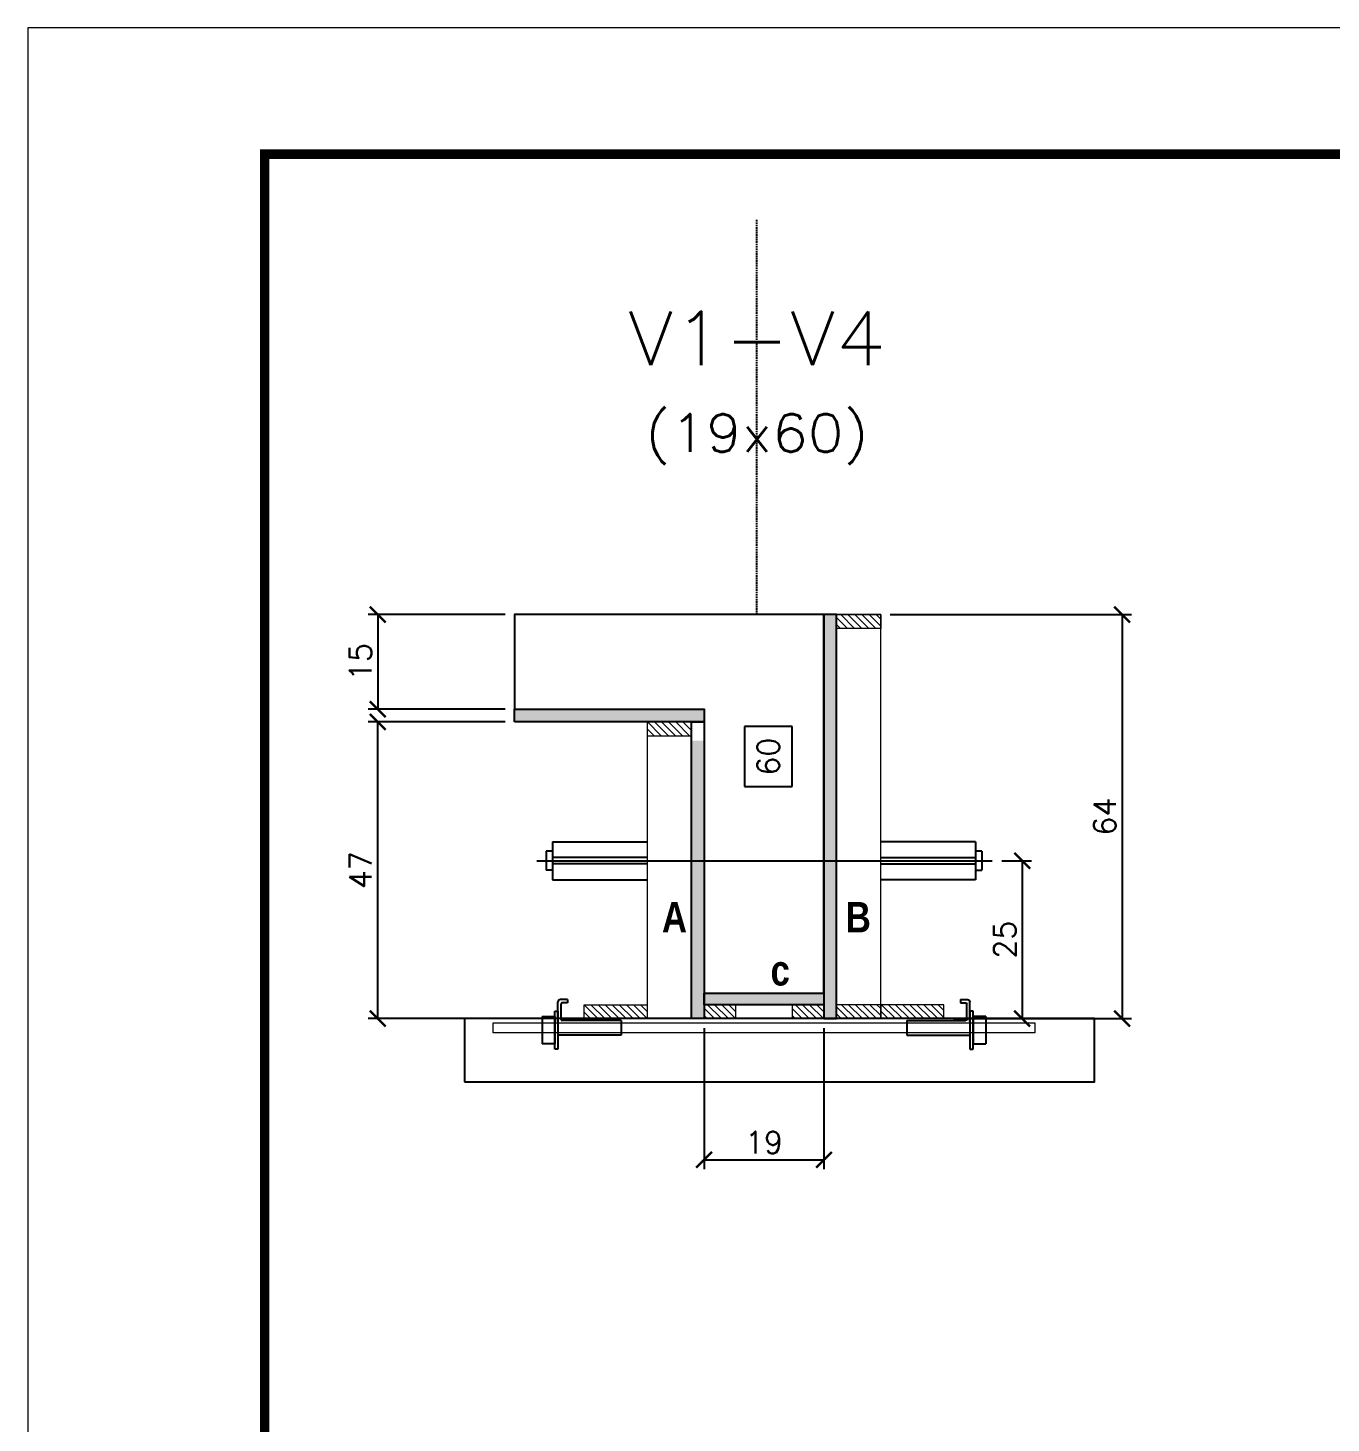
# Model space of a CAD drawing. Extents: x -10448 to -1189, y -11772 to 17235.
# Drawn here: x -7278.3 to -6865.4, y 2619.3 to 3061.3 of the extents above; entities that cross this region are included whole.
import ezdxf
from ezdxf.enums import TextEntityAlignment as Align

# ---------------------------------------------------------------- set-up
doc = ezdxf.new("R2010")
doc.units = 0
doc.linetypes.add('DASHED', pattern=[0.75, 0.5, -0.25])
doc.linetypes.add('HIDDEN', pattern=[0.375, 0.25, -0.125])
for name, color, linetype in [('barrote', 251, 'Continuous'), ('COTA', 241, 'Continuous'), ('Cota Seção (2x)', 4, 'Continuous'), ('detalhes', 4, 'Continuous'), ('Painéis', 200, 'Continuous'), ('presilha', 1, 'Continuous'), ('TENSOR', 3, 'Continuous'), ('Texto de Titulo', 7, 'Continuous'), ('Texto Qtd Sarr', 242, 'Continuous')]:
    doc.layers.add(name, color=color, linetype=linetype)
for name, color, linetype, lineweight in [('CONCRETO', 251, 'Continuous', 25), ('Folhas', 255, 'Continuous', 9), ('Hachura', 251, 'Continuous', 9), ('Madeira', 126, 'Continuous', 18), ('SARRAFO DE PRESSAO', 251, 'DASHED', 9), ('SCO-___-LAJ', 2, 'Continuous', 0), ('Texto Seção', 7, 'Continuous', 15)]:
    doc.layers.add(name, color=color, linetype=linetype, lineweight=lineweight)
doc.styles.add('Romans', font='romans.shx')
doc.styles.add('TECNICA', font='techb___.ttf', dxfattribs={"height": 10})
doc.dimstyles.new('Cota Seção (2x)', dxfattribs={"dimtxt": 7, "dimasz": 5, "dimexe": 3, "dimexo": 3, "dimgap": 2, "dimtad": 3, "dimdec": 1, "dimlfac": 0.5, "dimzin": 12, "dimdsep": 46, "dimtxsty": 'Romans', "dimblk": 'ARCHTICK', "dimcen": 0, "dimclrd": 4, "dimclre": 4, "dimclrt": 1, "dimadec": 1, "dimazin": 3, "dimtfac": 1, "dimtdec": 1, "dimtmove": 0, "dimatfit": 3, "dimldrblk": 'OBLIQUE', "dimfxl": 1, "dimtolj": 1, "dimtzin": 12, "dimarcsym": 0})
doc.dimstyles.new('Cota Seção interna', dxfattribs={"dimtxt": 7, "dimasz": 6, "dimexe": 0.18, "dimexo": 2, "dimgap": -4, "dimtad": 3, "dimdec": 1, "dimlfac": 0.5, "dimzin": 12, "dimdsep": 46, "dimtxsty": 'Romans', "dimblk": 'ARCHTICK', "dimcen": 0.09, "dimse1": 1, "dimse2": 1, "dimsd1": 1, "dimsd2": 1, "dimclrd": 180, "dimclre": 5, "dimclrt": 1, "dimadec": 0, "dimazin": 3, "dimtfac": 1, "dimtdec": 1, "dimtofl": 0, "dimtmove": 0, "dimatfit": 3, "dimldrblk": 'ARCHTICK', "dimfxl": 1, "dimtolj": 1, "dimtzin": 0, "dimarcsym": 0})
pattern_1 = [(315, (15448.6773, -5482.1757), (1.12253202, 1.12253202), [])]

# ---------------------------------------------------------------- blocks, each defined once
blk = doc.blocks.new('9999999999')
at = {"layer": 'Folhas'}
blk.add_lwpolyline([(98138.98, 34190.21), (99623.98, 34190.21), (99623.98, 35240.21), (98138.98, 35240.21)], close=True, dxfattribs=at)
at = {"layer": 'Folhas', "color": 30, "const_width": 3}
blk.add_lwpolyline([(98213.98, 34230.21), (99583.98, 34230.21), (99583.98, 35200.21), (98213.98, 35200.21)], close=True, dxfattribs=at)
blk = doc.blocks.new('titulo1')
at = {"layer": 'Defpoints', "color": 252, "linetype": 'HIDDEN', "ltscale": 2}
blk.add_line((0, 0), (0, 125), dxfattribs=at)
at = {"layer": 'Defpoints', "style": 'Romans', "oblique": 15}
blk.add_attdef('FOLHA', text='', height=10, dxfattribs=at).set_placement((0, 15.58), align=Align.MIDDLE_CENTER)
at = {"layer": 'Texto Qtd Sarr', "color": 3, "style": 'Romans', "oblique": 15}
for tag, height, p in [('TITULO', 17, (0, 71.45)), ('SEÇÃO', 12, (0, 41.55))]:
    blk.add_attdef(tag, text='', height=height, dxfattribs=at).set_placement(p, align=Align.MIDDLE_CENTER)
blk = doc.blocks.new('_ArchTick')
at = {"color": 0, "linetype": 'ByBlock', "const_width": 0.15}
blk.add_lwpolyline([(-0.5, -0.5), (0.5, 0.5)], dxfattribs=at)
blk = doc.blocks.new('*D850')
at = {"layer": 'COTA', "color": 4, "lineweight": -2, "transparency": 16777216}
for p, q in [((-7127.07, 2875.47), (-7170.44, 2875.47)), ((-7167.44, 2875.47), (-7167.44, 2845.47)), ((-7127.07, 2845.47), (-7170.44, 2845.47))]:
    blk.add_line(p, q, dxfattribs=at)
at = {"layer": 'Defpoints', "color": 0, "transparency": 16777216}
for p in [(-7124.07, 2875.47), (-7167.44, 2845.47), (-7124.07, 2845.47)]:
    blk.add_point(p, dxfattribs=at)
at = {"layer": 'COTA', "color": 4, "lineweight": -2, "transparency": 16777216, "xscale": 5, "yscale": 5, "zscale": 5}
for p, rotation in [((-7167.44, 2875.47), 90), ((-7167.44, 2845.47), 270)]:
    blk.add_blockref('_ArchTick', p, dxfattribs=dict(at, rotation=rotation))
at = {"layer": 'COTA', "color": 1, "transparency": 16777216, "insert": (-7172.94, 2860.47), "char_height": 7, "attachment_point": 5, "rotation": 90, "style": 'Romans'}
blk.add_mtext('\\A1;15', dxfattribs=at)
blk = doc.blocks.new('_Oblique')
at = {"color": 0, "linetype": 'ByBlock', "lineweight": -2}
blk.add_line((-0.5, -0.5), (0.5, 0.5), dxfattribs=at)
blk = doc.blocks.new('*D851')
at = {"layer": 'COTA', "color": 4, "lineweight": -2, "transparency": 16777216}
for p, q in [((-7127.07, 2841.47), (-7170.44, 2841.47)), ((-7167.44, 2747.47), (-7167.44, 2841.47)), ((-7105.07, 2747.47), (-7170.44, 2747.47))]:
    blk.add_line(p, q, dxfattribs=at)
at = {"layer": 'Defpoints', "color": 0, "transparency": 16777216}
for p in [(-7167.44, 2841.47), (-7124.07, 2841.47), (-7102.07, 2747.47)]:
    blk.add_point(p, dxfattribs=at)
at = {"layer": 'COTA', "color": 4, "lineweight": -2, "transparency": 16777216, "xscale": 5, "yscale": 5, "zscale": 5}
for p, rotation in [((-7167.44, 2841.47), 90), ((-7167.44, 2747.47), 270)]:
    blk.add_blockref('_ArchTick', p, dxfattribs=dict(at, rotation=rotation))
at = {"layer": 'COTA', "color": 1, "transparency": 16777216, "insert": (-7172.94, 2794.47), "char_height": 7, "attachment_point": 5, "rotation": 90, "style": 'Romans'}
blk.add_mtext('\\A1;47', dxfattribs=at)
blk = doc.blocks.new('*D852')
at = {"layer": 'Cota Seção (2x)', "color": 180, "lineweight": -2, "transparency": 16777216}
for p, q in [((-7036.19, 2839.97), (-7051.19, 2839.97)), ((-7051.19, 2839.97), (-7051.19, 2820.97)), ((-7036.19, 2820.97), (-7036.19, 2839.97)), ((-7051.19, 2820.97), (-7036.19, 2820.97))]:
    blk.add_line(p, q, dxfattribs=at)
at = {"layer": 'Defpoints', "color": 0, "transparency": 16777216}
for p in [(-7032.19, 2875.47), (-7025.76, 2875.47), (-7025.76, 2755.47)]:
    blk.add_point(p, dxfattribs=at)
at = {"layer": 'Cota Seção (2x)', "color": 1, "transparency": 16777216, "insert": (-7043.69, 2830.47), "char_height": 7, "attachment_point": 5, "rotation": 90, "style": 'Romans'}
blk.add_mtext('\\A1;60', dxfattribs=at)
blk = doc.blocks.new('*D853')
at = {"layer": 'COTA', "color": 4, "lineweight": -2, "transparency": 16777216}
for p, q in [((-7005.07, 2875.47), (-6928.61, 2875.47)), ((-6931.61, 2875.47), (-6931.61, 2747.47)), ((-6985.07, 2747.47), (-6928.61, 2747.47))]:
    blk.add_line(p, q, dxfattribs=at)
at = {"layer": 'Defpoints', "color": 0, "transparency": 16777216}
for p in [(-7008.07, 2875.47), (-6988.07, 2747.47), (-6931.61, 2747.47)]:
    blk.add_point(p, dxfattribs=at)
at = {"layer": 'COTA', "color": 4, "lineweight": -2, "transparency": 16777216, "xscale": 5, "yscale": 5, "zscale": 5}
for p, rotation in [((-6931.61, 2875.47), 90), ((-6931.61, 2747.47), 270)]:
    blk.add_blockref('_ArchTick', p, dxfattribs=dict(at, rotation=rotation))
at = {"layer": 'COTA', "color": 1, "transparency": 16777216, "insert": (-6937.11, 2811.47), "char_height": 7, "attachment_point": 5, "rotation": 90, "style": 'Romans'}
blk.add_mtext('\\A1;64', dxfattribs=at)
blk = doc.blocks.new('PRESILHA METÁLICA 1')
at = {"layer": 'presilha'}
for p, q in [((12, 21), (8.64, 21)), ((12, 21), (12, 19.5)), ((6, 15.5), (7.5, 15.5)), ((6, -2.5), (6, 15.5)), ((7.5, 10.64), (7.5, 19.86)), ((7.5, 15.5), (7.5, -2.5)), ((9, 11.57), (9, 18.93)), ((12, 19.5), (9.57, 19.5)), ((0, 13), (6, 13)), ((0, 13), (0, 0)), ((6, 13), (6, 0)), ((37.5, 11), (9.57, 11)), ((37.5, 11), (37.5, 4.1)), ((6, 0), (0, 0)), ((37.5, 4.1), (7.5, 4.1)), ((7.5, -2.5), (6, -2.5))]:
    blk.add_line(p, q, dxfattribs=at)
for centre, radius, start, end in [((8.64, 19.86), 1.14, 90, 180), ((9.57, 18.93), 0.57, 90, 180), ((9.57, 11.57), 0.57, 180, 270)]:
    blk.add_arc(centre, radius, start, end, dxfattribs=at)
blk = doc.blocks.new('*D854')
at = {"layer": 'COTA', "color": 4, "lineweight": -2, "transparency": 16777216}
for p, q in [((-7064.07, 2744.47), (-7064.07, 2699.74)), ((-7026.07, 2744.47), (-7026.07, 2699.74)), ((-7064.07, 2702.74), (-7026.07, 2702.74))]:
    blk.add_line(p, q, dxfattribs=at)
at = {"layer": 'Defpoints', "color": 0, "transparency": 16777216}
for p in [(-7064.07, 2747.47), (-7026.07, 2747.47), (-7026.07, 2702.74)]:
    blk.add_point(p, dxfattribs=at)
at = {"layer": 'COTA', "color": 4, "lineweight": -2, "transparency": 16777216, "xscale": 5, "yscale": 5, "zscale": 5, "rotation": 180}
blk.add_blockref('_ArchTick', (-7064.07, 2702.74), dxfattribs=at)
at = {"layer": 'COTA', "color": 4, "lineweight": -2, "transparency": 16777216, "xscale": 5, "yscale": 5, "zscale": 5}
blk.add_blockref('_ArchTick', (-7026.07, 2702.74), dxfattribs=at)
at = {"layer": 'COTA', "color": 1, "transparency": 16777216, "insert": (-7045.07, 2708.24), "char_height": 7, "attachment_point": 5, "style": 'Romans'}
blk.add_mtext('\\A1;19', dxfattribs=at)
blk = doc.blocks.new('*D1938')
at = {"layer": 'COTA', "color": 4, "lineweight": -2, "transparency": 16777216}
for p, q in [((-6969.76, 2797.46), (-6960.26, 2797.46)), ((-6963.26, 2797.46), (-6963.26, 2747.47)), ((-6985.07, 2747.47), (-6960.26, 2747.47))]:
    blk.add_line(p, q, dxfattribs=at)
at = {"layer": 'Defpoints', "color": 0, "transparency": 16777216}
for p in [(-6972.76, 2797.46), (-6988.07, 2747.47), (-6963.26, 2747.47)]:
    blk.add_point(p, dxfattribs=at)
at = {"layer": 'COTA', "color": 4, "lineweight": -2, "transparency": 16777216, "xscale": 5, "yscale": 5, "zscale": 5}
for p, rotation in [((-6963.26, 2797.46), 90), ((-6963.26, 2747.47), 270)]:
    blk.add_blockref('_ArchTick', p, dxfattribs=dict(at, rotation=rotation))
at = {"layer": 'COTA', "color": 1, "transparency": 16777216, "insert": (-6968.76, 2772.46), "char_height": 7, "attachment_point": 5, "rotation": 90, "style": 'Romans'}
blk.add_mtext('\\A1;25', dxfattribs=at)

msp = doc.modelspace()

# ---------------------------------------------------------------- hatches: boundary and pattern name
at = {"layer": 'Hachura'}
h = msp.add_hatch(color=256, dxfattribs=at)
h.dxf.hatch_style = 1
h.paths.add_polyline_path([(-7022.07, 2875.47), (-7026.07, 2875.47), (-7026.07, 2747.47), (-7022.07, 2747.47)])
h = msp.add_hatch(dxfattribs=at)
h.set_pattern_fill('ANSI31', color=256, scale=0.5, angle=270, style=0)
h.set_pattern_definition([(315, (15592.6773, -5609.7757), (1.12253202, 1.12253202), [])])
h.paths.add_polyline_path([(-7008.07, 2875.47), (-7008.07, 2871.07), (-7022.07, 2871.07), (-7022.07, 2875.47)])
h = msp.add_hatch(color=256, dxfattribs=at)
h.dxf.hatch_style = 1
h.paths.add_polyline_path([(-7124.07, 2841.47), (-7124.07, 2845.47), (-7064.07, 2845.47), (-7064.07, 2841.47)])
h = msp.add_hatch(dxfattribs=at)
h.set_pattern_fill('ANSI31', color=256, scale=0.5, angle=90, style=0)
h.set_pattern_definition([(135, (-30366.563, 11144.7118), (-1.12253202, -1.12253202), [])])
h.paths.add_polyline_path([(-7082.07, 2841.47), (-7082.07, 2837.07), (-7068.07, 2837.07), (-7068.07, 2841.47)])
h = msp.add_hatch(color=256, dxfattribs=at)
h.dxf.hatch_style = 1
h.paths.add_polyline_path([(-7068.07, 2835.47), (-7064.07, 2835.47), (-7064.07, 2747.47), (-7068.07, 2747.47)])
h = msp.add_hatch(color=256, dxfattribs=at)
h.dxf.hatch_style = 1
h.paths.add_polyline_path([(-7064.07, 2751.87), (-7064.07, 2755.47), (-7026.07, 2755.47), (-7026.07, 2751.87)])
h = msp.add_hatch(dxfattribs=at)
h.set_pattern_fill('ANSI31', color=256, scale=0.5, angle=270, style=0)
h.set_pattern_definition(pattern_1)
h.paths.add_polyline_path([(-7102.07, 2747.47), (-7102.07, 2751.87), (-7082.07, 2751.87), (-7082.07, 2747.47)])
h = msp.add_hatch(dxfattribs=at)
h.set_pattern_fill('ANSI31', color=256, scale=0.5, angle=270, style=0)
h.set_pattern_definition([(315, (15458.6773, -5482.1757), (1.12253202, 1.12253202), [])])
h.paths.add_polyline_path([(-7064.07, 2747.47), (-7064.07, 2751.87), (-7054.07, 2751.87), (-7054.07, 2747.47)])
h = msp.add_hatch(dxfattribs=at)
h.set_pattern_fill('ANSI31', color=256, scale=0.5, angle=270, style=0)
h.set_pattern_definition([(315, (15414.6773, -5482.1757), (1.12253202, 1.12253202), [])])
h.paths.add_polyline_path([(-7036.07, 2747.47), (-7036.07, 2751.87), (-7026.07, 2751.87), (-7026.07, 2747.47)])
h = msp.add_hatch(dxfattribs=at)
h.set_pattern_fill('ANSI31', color=256, scale=0.5, angle=270, style=0)
h.set_pattern_definition([(315, (15592.6773, -5555.7757), (1.12253202, 1.12253202), [])])
h.paths.add_polyline_path([(-7008.07, 2747.47), (-7008.07, 2751.87), (-7022.07, 2751.87), (-7022.07, 2747.47)])
h = msp.add_hatch(dxfattribs=at)
h.set_pattern_fill('ANSI31', color=256, scale=0.5, angle=270, style=0)
h.set_pattern_definition(pattern_1)
h.paths.add_polyline_path([(-6988.07, 2747.47), (-6988.07, 2751.87), (-7008.07, 2751.87), (-7008.07, 2747.47)])

# ---------------------------------------------------------------- linework, layer by layer
at = {"ltscale": 3}
for p, q in [((-7112.07, 2803.46), (-7112.07, 2791.46)), ((-7112.07, 2803.46), (-7082.07, 2803.46)), ((-6978.07, 2803.46), (-7008.07, 2803.46)), ((-6978.07, 2803.46), (-6978.07, 2791.46)), ((-7114.07, 2800.46), (-7114.07, 2794.46)), ((-7112.07, 2800.46), (-7114.07, 2800.46)), ((-7082.07, 2798.46), (-7112.07, 2798.46)), ((-7008.07, 2798.46), (-6978.07, 2798.46)), ((-6976.07, 2800.46), (-6978.07, 2800.46)), ((-6976.07, 2800.46), (-6976.07, 2794.46)), ((-7112.07, 2794.46), (-7114.07, 2794.46)), ((-7082.07, 2796.46), (-7112.07, 2796.46)), ((-7008.07, 2796.46), (-6978.07, 2796.46)), ((-6978.07, 2794.46), (-6976.07, 2794.46)), ((-7112.07, 2791.46), (-7082.07, 2791.46)), ((-6978.07, 2791.46), (-7008.07, 2791.46))]:
    msp.add_line(p, q, dxfattribs=at)
at = {"layer": 'barrote'}
msp.add_lwpolyline([(-7139.92, 2727.47), (-6940.34, 2727.47), (-6940.34, 2747.47), (-7139.92, 2747.47)], close=True, dxfattribs=at)
at = {"layer": 'CONCRETO'}
msp.add_lwpolyline([(-7026.07, 2855.47), (-7026.07, 2875.47), (-7124.07, 2875.47), (-7124.07, 2845.47), (-7064.07, 2845.47), (-7064.07, 2755.47), (-7026.07, 2755.47), (-7026.07, 2855.47)], close=True, dxfattribs=at)
at = {"layer": 'Madeira'}
for points in [[(-7008.07, 2875.47), (-7008.07, 2871.07), (-7022.07, 2871.07), (-7022.07, 2875.47)], [(-7008.07, 2875.47), (-7022.07, 2875.47), (-7022.07, 2747.47), (-7008.07, 2747.47)], [(-7082.07, 2841.47), (-7082.07, 2837.07), (-7068.07, 2837.07), (-7068.07, 2841.47)], [(-7082.07, 2747.47), (-7068.07, 2747.47), (-7068.07, 2841.47), (-7082.07, 2841.47)], [(-7102.07, 2747.47), (-7102.07, 2751.87), (-7082.07, 2751.87), (-7082.07, 2747.47)], [(-7064.07, 2747.47), (-7064.07, 2751.87), (-7054.07, 2751.87), (-7054.07, 2747.47)], [(-7036.07, 2747.47), (-7036.07, 2751.87), (-7026.07, 2751.87), (-7026.07, 2747.47)], [(-7008.07, 2747.47), (-7008.07, 2751.87), (-7022.07, 2751.87), (-7022.07, 2747.47)], [(-6988.07, 2747.47), (-6988.07, 2751.87), (-7008.07, 2751.87), (-7008.07, 2747.47)]]:
    msp.add_lwpolyline(points, close=True, dxfattribs=at)
at = {"layer": 'Painéis'}
for points in [[(-7022.07, 2875.47), (-7026.07, 2875.47), (-7026.07, 2747.47), (-7022.07, 2747.47)], [(-7124.07, 2841.47), (-7124.07, 2845.47), (-7064.07, 2845.47), (-7064.07, 2841.47)], [(-7068.07, 2841.47), (-7064.07, 2841.47), (-7064.07, 2747.47), (-7068.07, 2747.47)], [(-7064.07, 2751.87), (-7064.07, 2755.47), (-7026.07, 2755.47), (-7026.07, 2751.87)]]:
    msp.add_lwpolyline(points, close=True, dxfattribs=at)
at = {"layer": 'SCO-___-LAJ', "color": 1}
msp.add_lwpolyline([(-7130.92, 2746.13), (-6959.22, 2746.13), (-6959.22, 2742.93), (-7130.92, 2742.93)], close=True, dxfattribs=at)
at = {"layer": 'TENSOR', "linetype": 'HIDDEN', "ltscale": 0.5}
msp.add_line((-7117.07, 2797.46), (-6972.76, 2797.46), dxfattribs=at)

# ---------------------------------------------------------------- block references
at = {"layer": 'presilha', "yscale": 0.6666666666666666, "zscale": 0.6666666666666666}
for p, xscale in [((-7115.34, 2739.5), 0.6666666666666666), ((-6974.8, 2739.5), -0.6666666666666666)]:
    msp.add_blockref('PRESILHA METÁLICA 1', p, dxfattribs=dict(at, xscale=xscale))
at = {"layer": 'SARRAFO DE PRESSAO', "color": 6, "linetype": 'ByBlock'}
msp.add_blockref('9999999999', (-105417.26, -32178.88), dxfattribs=at)
at = {"layer": 'Texto Seção'}
ref = msp.add_blockref('titulo1', (-7047.29, 2875.47), dxfattribs=dict(at, xscale=-1))
ref.add_attrib('TITULO', 'V1-V4', dxfattribs={"layer": 'Texto de Titulo', "color": 7, "height": 17, "style": 'Romans', "width": 1.1}).set_placement((-7047.29, 2962.97), align=Align.MIDDLE_CENTER)
ref.add_attrib('SEÇÃO', '(19x60)', dxfattribs={"layer": 'Texto de Titulo', "color": 7, "height": 12, "style": 'Romans', "width": 1.1}).set_placement((-7047.29, 2932.97), align=Align.MIDDLE_CENTER)

# ---------------------------------------------------------------- texts
at = {"layer": 'detalhes', "style": 'TECNICA'}
for s, p in [('A', (-7077.4, 2774.8)), ('B', (-7019.15, 2774.79)), ('c', (-7042.99, 2757.96))]:
    msp.add_text(s, height=9.6, dxfattribs=at).set_placement(p)

# ---------------------------------------------------------------- dimensions: what is measured, and where the dimension line sits
at = {"layer": 'COTA'}
for base, p1, p2, picture, middle in [((-7167.44, 2845.47), (-7124.07, 2875.47), (-7124.07, 2845.47), '*D850', (-7172.94, 2860.47)), ((-6931.61, 2747.47), (-7008.07, 2875.47), (-6988.07, 2747.47), '*D853', (-6937.11, 2811.47)), ((-7167.44, 2841.47), (-7102.07, 2747.47), (-7124.07, 2841.47), '*D851', (-7172.94, 2794.47)), ((-6963.26, 2747.47), (-6972.76, 2797.46), (-6988.07, 2747.47), '*D1938', (-6968.76, 2772.46))]:
    dim = msp.add_linear_dim(base=base, p1=p1, p2=p2, angle=90, dimstyle='Cota Seção (2x)', dxfattribs=at)
    dim.commit()
    dim.dimension.update_dxf_attribs({"geometry": picture, "text_midpoint": middle})
dim = msp.add_linear_dim(base=(-7026.07, 2702.74), p1=(-7064.07, 2747.47), p2=(-7026.07, 2747.47), dimstyle='Cota Seção (2x)', dxfattribs=at)
dim.commit()
dim.dimension.update_dxf_attribs({"geometry": '*D854', "text_midpoint": (-7045.07, 2708.24)})
at = {"layer": 'Cota Seção (2x)'}
dim = msp.add_linear_dim(base=(-7032.19, 2875.47), p1=(-7025.76, 2755.47), p2=(-7025.76, 2875.47), angle=90, dimstyle='Cota Seção interna', dxfattribs=at)
dim.commit()
dim.dimension.update_dxf_attribs({"geometry": '*D852', "text_midpoint": (-7032.19, 2830.47), "dimtype": 160})

doc.saveas('drawing.dxf')
